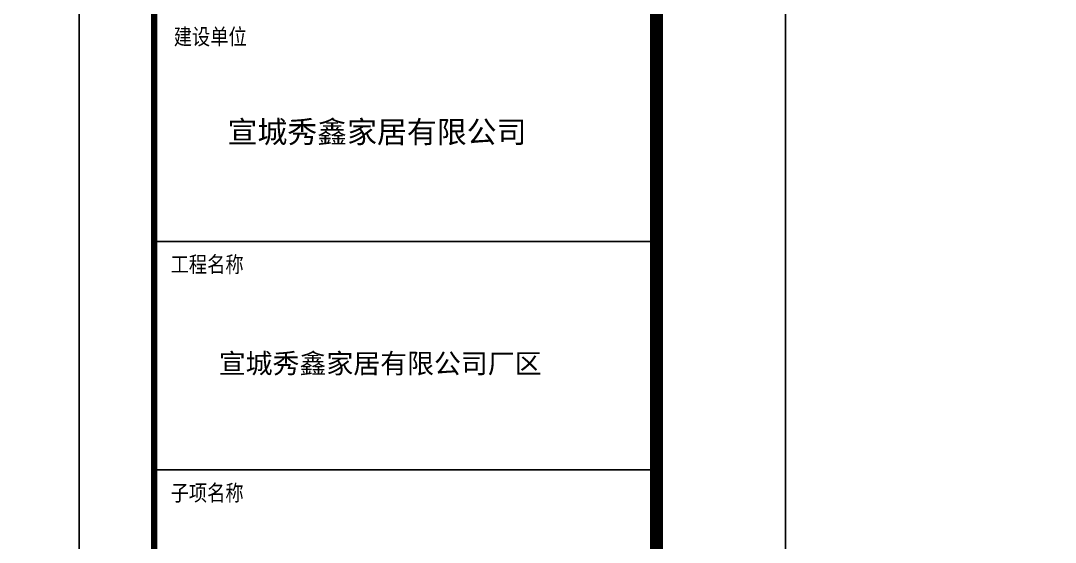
# Model space of a CAD drawing. Extents: x -21908402 to 2681150, y 88493 to 5079726.
# Drawn here: x 1729147 to 1737159, y 411897 to 415933 of the extents above; entities that cross this region are included whole.
import ezdxf

# ---------------------------------------------------------------- set-up
doc = ezdxf.new("R2010")
doc.units = 0
doc.header["$LTSCALE"] = 1000
for name, color, linetype in [('1', 140, 'Continuous'), ('PP-PM-TK', 7, 'Continuous'), ('PUB_TEXT', 7, 'Continuous'), ('PUB_TITLE', 4, 'Continuous')]:
    doc.layers.add(name, color=color, linetype=linetype)
doc.styles.add('-黑体', font='simhei.ttf', dxfattribs={"width": 0.8})
doc.styles.add('TQ', font='txt.shx', dxfattribs={"width": 0.8, "bigfont": 'hztxt.shx'})

# ---------------------------------------------------------------- blocks, each defined once
blk = doc.blocks.new('tk')
at = {"layer": '1'}
for p, q in [((1742537, 356592), (1748371, 356592)), ((1742537, 353940), (1748371, 353940))]:
    blk.add_line(p, q, dxfattribs=at)
at = {"layer": 'PP-PM-TK', "color": 4, "const_width": 74.2}
blk.add_lwpolyline([(1742537, 401993), (1742537, 341993)], dxfattribs=at)
at = {"layer": 'PUB_TEXT', "color": 2, "style": 'TQ'}
for s, p in [('建设单位', (1742763, 358854)), ('工程名称', (1742727, 356211)), ('子项名称', (1742727, 353559))]:
    blk.add_text(s, height=212.1, dxfattribs=at).set_placement(p)
at = {"layer": 'PUB_TITLE', "color": 255, "style": '-黑体'}
for s, height, p in [('宣城秀鑫家居有限公司', 254.6, (1743388, 357735)), ('宣城秀鑫家居有限公司厂区', 229.1, (1743286, 355060))]:
    blk.add_text(s, height=height, dxfattribs=at).set_placement(p)

msp = doc.modelspace()

# ---------------------------------------------------------------- linework, layer by layer
msp.add_line((1729600.1, 442486.8), (1729600.1, 404786.8))
at = {"layer": 'PUB_TITLE'}
for points in [[(1660770.6, 403492.7), (1735070.6, 403492.7), (1735070.6, 445492.7), (1660770.6, 445492.7)], [(1735070.6, 403492.7), (1794470.6, 403492.7), (1794470.6, 445492.7), (1735070.6, 445492.7)]]:
    msp.add_lwpolyline(points, close=True, dxfattribs=at)
at = {"layer": 'PUB_TITLE', "const_width": 100}
msp.add_lwpolyline([(1663270.6, 404492.7), (1734070.6, 404492.7), (1734070.6, 444492.7), (1663270.6, 444492.7)], close=True, dxfattribs=at)

# ---------------------------------------------------------------- block references
at = {"xscale": 0.6666666666278616, "yscale": 0.6666666666569654, "zscale": 0.6666666666666665}
msp.add_blockref('tk', (568490.2, 176497.6), dxfattribs=at)

doc.saveas('drawing.dxf')
